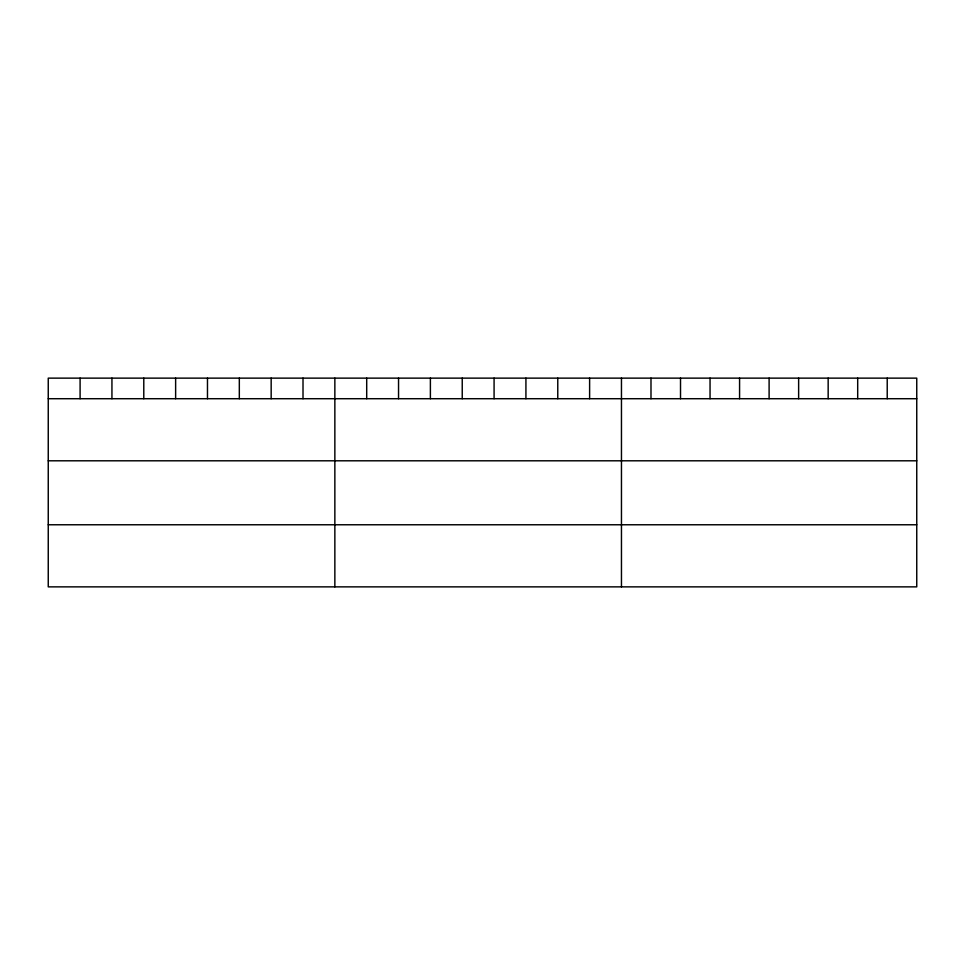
<?xml version="1.0" encoding="UTF-8"?>
<svg xmlns="http://www.w3.org/2000/svg" width="965" height="965" viewBox="0 0 965 965"><rect width="100%" height="100%" fill="white"/><g stroke="black" fill="none" stroke-linecap="round" stroke-linejoin="round"><path stroke-width="1.45" d="M916.75 398.714L916.75 586.865L48.25 586.865L48.25 378.135L916.75 378.135L916.75 398.714L48.25 398.714M48.25 460.8L916.75 460.8M48.25 524.767L916.75 524.767M887.221 378.135L887.221 398.714M857.692 378.135L857.692 398.714M828.163 378.135L828.163 398.714M798.634 378.135L798.634 398.714M769.105 378.135L769.105 398.714M739.576 378.135L739.576 398.714M710.047 378.135L710.047 398.714M680.518 378.135L680.518 398.714M650.989 378.135L650.989 398.714M621.46 378.135L621.46 586.865M589.615 378.135L589.615 398.714M557.77 378.135L557.77 398.714M525.925 378.135L525.925 398.714M494.08 378.135L494.08 398.714M462.235 378.135L462.235 398.714M430.39 378.135L430.39 398.714M398.545 378.135L398.545 398.714M366.7 378.135L366.7 398.714M334.855 378.135L334.855 586.865M303.01 378.135L303.01 398.714M271.165 378.135L271.165 398.714M239.32 378.135L239.32 398.714M207.475 378.135L207.475 398.714M175.63 378.135L175.63 398.714M143.785 378.135L143.785 398.714M111.94 378.135L111.94 398.714M80.095 378.135L80.095 398.714"/></g></svg>
